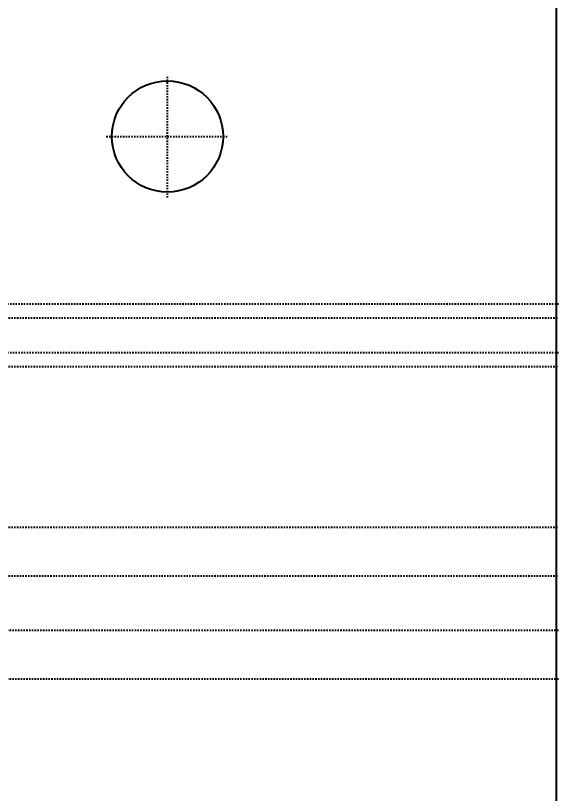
# Model space of a CAD drawing. Header units: millimetres. Extents: x 2748 to 3320, y 1427 to 1884.
# Drawn here: x 3237.2 to 3276.3, y 1680.6 to 1736.5 of the extents above; entities that cross this region are included whole.
import ezdxf

# ---------------------------------------------------------------- set-up
doc = ezdxf.new("R2010")
doc.units = ezdxf.units.MM
doc.linetypes.add('CENTER', pattern=[0.6, 0.375, -0.075, 0.075, -0.075])
doc.linetypes.add('HIDDEN', pattern=[0.2, 0.1, -0.1])
doc.layers.add('21', color=7, linetype='Continuous')
doc.styles.get("Standard").update_dxf_attribs({"font": 'arial.ttf'})
doc.dimstyles.get("Standard").update_dxf_attribs({"dimtxt": 0.18, "dimasz": 0.18, "dimexe": 0.18, "dimexo": 0.0625, "dimgap": 0.09, "dimtad": 0, "dimtih": 1, "dimtoh": 1, "dimzin": 0, "dimdsep": 46, "dimtxsty": 'Standard', "dimcen": 0.09, "dimadec": 0, "dimazin": 0, "dimtfac": 1, "dimtofl": 0, "dimtmove": 0, "dimatfit": 3, "dimfxl": 0, "dimtolj": 1, "dimtzin": 0, "dimarcsym": 0})

# ---------------------------------------------------------------- blocks, each defined once
blk = doc.blocks.new('*D73')
at = {"color": 4, "lineweight": -2, "transparency": 16777216}
for p, q in [((3198.159, 1671.534), (3198.159, 1846.419)), ((3206.159, 1846.419), (3218.266, 1846.419)), ((3268.164, 1846.419), (3243.652, 1846.419)), ((3276.164, 1820.676), (3276.164, 1846.419))]:
    blk.add_line(p, q, dxfattribs=at)
at = {"color": 4, "transparency": 16777216}
for points in [[(3206.159, 1847.752), (3206.159, 1845.085), (3198.159, 1846.419)], [(3268.164, 1847.752), (3268.164, 1845.085), (3276.164, 1846.419)]]:
    blk.add_solid(points, dxfattribs=at)
at = {"layer": 'Defpoints', "color": 0, "transparency": 16777216}
for p in [(3276.164, 1846.419), (3276.164, 1820.676), (3198.159, 1671.534)]:
    blk.add_point(p, dxfattribs=at)
at = {"color": 6, "transparency": 16777216, "insert": (3230.959, 1846.419), "char_height": 8, "attachment_point": 5}
blk.add_mtext('\\A1;78.01', dxfattribs=at)

msp = doc.modelspace()

# ---------------------------------------------------------------- linework, layer by layer
at = {"layer": '21', "color": 7, "linetype": 'Continuous'}
msp.add_line((3276.164, 1514.976), (3276.164, 1820.676), dxfattribs=at)
at = {"layer": '21', "color": 1, "linetype": 'CENTER', "ltscale": 0.248791}
for p, q in [((3248.164, 1723.427), (3248.164, 1732.227)), ((3243.764, 1727.827), (3252.564, 1727.827))]:
    msp.add_line(p, q, dxfattribs=at)
at = {"layer": '21', "color": 8, "linetype": 'HIDDEN'}
for p, q in [((3209.434, 1715.781), (3276.304, 1715.781)), ((3213.334, 1714.776), (3276.304, 1714.776)), ((3209.434, 1712.281), (3276.304, 1712.281)), ((3213.334, 1711.276), (3276.304, 1711.276)), ((3213.334, 1699.701), (3276.304, 1699.701)), ((3213.334, 1696.201), (3276.304, 1696.201)), ((3276.304, 1692.276), (3211.434, 1692.276)), ((3276.304, 1688.776), (3211.434, 1688.776))]:
    msp.add_line(p, q, dxfattribs=at)
at = {"layer": '21', "color": 7, "linetype": 'Continuous'}
msp.add_circle((3248.164, 1727.827), 4, dxfattribs=at)

# ---------------------------------------------------------------- dimensions: what is measured, and where the dimension line sits
dim = msp.add_linear_dim(base=(3276.163623827, 1846.41879723), p1=(3198.158623827, 1671.533900922), p2=(3276.163623827, 1820.675749613), dimstyle='Standard', override={"dimtxt": 8, "dimasz": 8, "dimexe": 0, "dimexo": 0, "dimgap": 0, "dimtih": 0, "dimtoh": 0, "dimzin": 0, "dimcen": 0, "dimclrd": 4, "dimclre": 4, "dimclrt": 6, "dimadec": 2, "dimtp": 0, "dimtm": 0, "dimtzin": 0})
dim.commit()
dim.dimension.update_dxf_attribs({"geometry": '*D73', "text_midpoint": (3230.958654944, 1846.41879723), "dimtype": 160})

doc.saveas('drawing.dxf')
